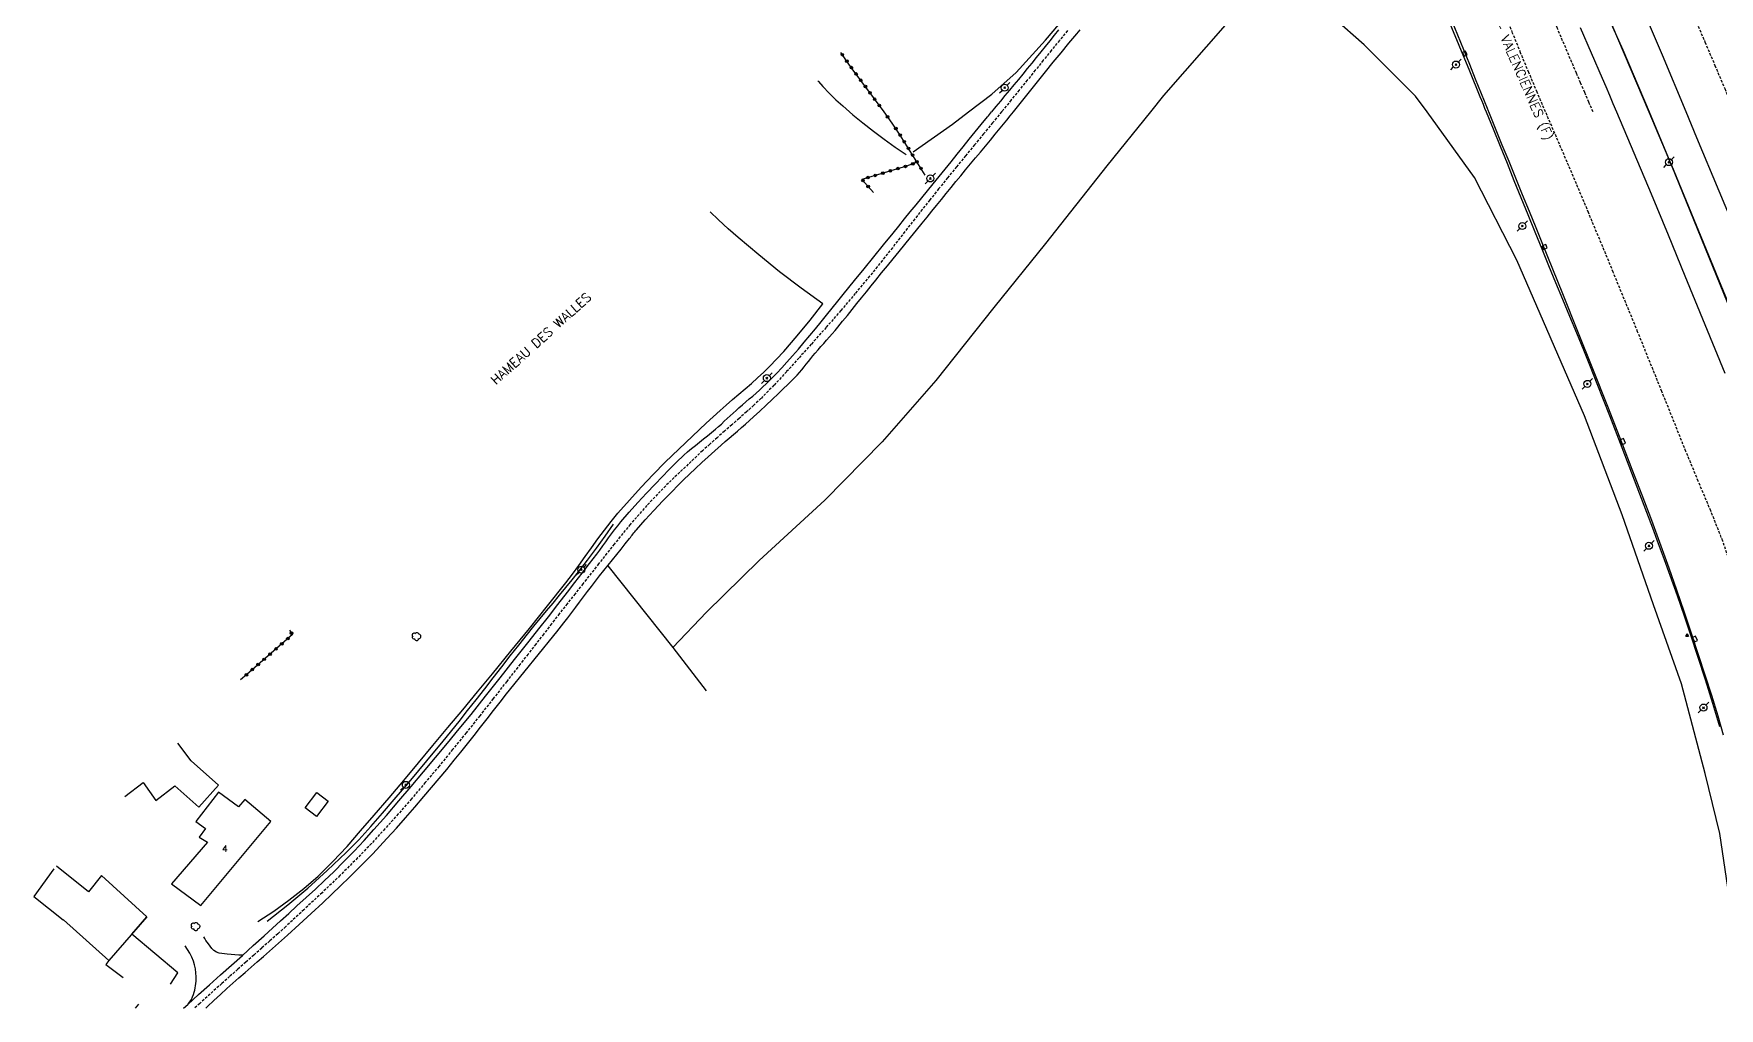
# Model space of a CAD drawing. Header units: millimetres. Extents: x 145000 to 146001, y 142000 to 143001.
# Drawn here: x 145030 to 145351.7, y 142000 to 142185.9 of the extents above; entities that cross this region are included whole.
import ezdxf
from ezdxf.enums import TextEntityAlignment as Align

# ---------------------------------------------------------------- set-up
doc = ezdxf.new("R2010")
doc.units = ezdxf.units.MM
doc.linetypes.add('DASHED', pattern=[0.75, 0.5, -0.25])
doc.layers.get('0').update_dxf_attribs({"linetype": 'CONTINUOUS'})
for name, color, linetype in [('W0001', 6, 'DASHED'), ('W0008', 7, 'CONTINUOUS'), ('W0010', 4, 'CONTINUOUS'), ('W0017', 7, 'CONTINUOUS'), ('W0101', 7, 'CONTINUOUS'), ('W0104', 1, 'CONTINUOUS'), ('W0211', 2, 'CONTINUOUS'), ('W0214', 2, 'CONTINUOUS'), ('W0300', 7, 'CONTINUOUS'), ('W0322', 7, 'CONTINUOUS'), ('W0323', 7, 'CONTINUOUS'), ('W0330', 7, 'CONTINUOUS'), ('W0402', 7, 'CONTINUOUS'), ('W0473', 7, 'CONTINUOUS'), ('W0850', 7, 'CONTINUOUS'), ('W0989', 7, 'CONTINUOUS'), ('W0991', 7, 'CONTINUOUS')]:
    doc.layers.add(name, color=color, linetype=linetype)
doc.styles.get("Standard").update_dxf_attribs({"font": 'romans.shx', "width": 0.85})

# ---------------------------------------------------------------- blocks, each defined once
blk = doc.blocks.new('T473')
for p, q in [((-0.166667, 0.166667), (0.166667, -0.166667)), ((-0.166667, -0.166667), (0.166667, 0.166667)), ((0.500001, 0.500001), (1.000002, 1.000002)), ((-1.000002, -1.000002), (-0.500001, -0.500001))]:
    blk.add_line(p, q)
blk.add_ellipse((0, 0), major_axis=(0.471405, 0.471405), ratio=1, start_param=5.4977871438, end_param=11.780972451)
blk = doc.blocks.new('T300')
for p, q in [((-0.8, 0.51), (-0.86, 0.34)), ((-0.86, 0.34), (-0.86, 0.17)), ((-0.86, 0.17), (-0.74, 0.06)), ((-0.69, 0.63), (-0.8, 0.51)), ((-0.8, -0.06), (-0.74, 0.06)), ((-0.74, 0.06), (-0.69, 0.11)), ((-0.57, 0.69), (-0.69, 0.63)), ((-0.46, 0.69), (-0.57, 0.69)), ((-0.29, 0.63), (-0.46, 0.69)), ((-0.29, 0.63), (-0.17, 0.74)), ((-0.23, 0.57), (-0.29, 0.63)), ((-0.17, 0.74), (-0.06, 0.8)), ((-0.06, 0.8), (0.06, 0.8)), ((0.06, 0.8), (0.23, 0.74)), ((0.23, 0.74), (0.34, 0.63)), ((0.34, 0.63), (0.4, 0.51)), ((0.46, 0.46), (0.34, 0.46)), ((0.4, 0.51), (0.4, 0.46)), ((0.57, 0.4), (0.46, 0.46)), ((0.57, 0.4), (0.69, 0.29)), ((0.69, 0.29), (0.74, 0.17)), ((0.74, 0.06), (0.69, -0.17)), ((0.74, 0.17), (0.74, 0.06)), ((-0.8, -0.17), (-0.8, -0.06)), ((-0.8, -0.23), (-0.8, -0.17)), ((-0.74, -0.34), (-0.8, -0.23)), ((-0.69, -0.4), (-0.74, -0.34)), ((-0.51, -0.46), (-0.69, -0.4)), ((-0.4, -0.46), (-0.51, -0.46)), ((-0.4, -0.46), (-0.34, -0.46)), ((-0.34, -0.46), (-0.34, -0.4)), ((-0.34, -0.51), (-0.34, -0.46)), ((-0.29, -0.63), (-0.34, -0.51)), ((-0.17, -0.74), (-0.29, -0.63)), ((-0.06, -0.8), (-0.17, -0.74)), ((0.06, -0.8), (-0.06, -0.8)), ((0.17, -0.74), (0.06, -0.8)), ((0.23, -0.69), (0.17, -0.74)), ((0.29, -0.46), (0.23, -0.46)), ((0.29, -0.63), (0.23, -0.69)), ((0.46, -0.4), (0.29, -0.46)), ((0.34, -0.51), (0.29, -0.63)), ((0.34, -0.51), (0.34, -0.46)), ((0.57, -0.34), (0.46, -0.4)), ((0.63, -0.29), (0.57, -0.34)), ((0.69, -0.17), (0.63, -0.29))]:
    blk.add_line(p, q)
blk = doc.blocks.new('T850')
for p, q in [((-0.25, -0.15), (0, 0.32)), ((0, 0.32), (0.25, -0.15)), ((-0.25, -0.15), (0.25, -0.15))]:
    blk.add_line(p, q)
for major_axis in [(-0.106, 0.106), (-0.0354, 0.0354), (-0.0236, 0.0236)]:
    blk.add_ellipse((0, 0), major_axis=major_axis, ratio=1, start_param=3.926991, end_param=10.210176)
blk = doc.blocks.new('t322o')
at = {"color": 0, "linetype": 'Continuous'}
for radius in [0.25, 0.15]:
    blk.add_circle((0, 0), radius, dxfattribs=at)
blk = doc.blocks.new('t323o')
at = {"color": 0, "linetype": 'Continuous'}
for radius in [0.25, 0.15]:
    blk.add_circle((0, 0), radius, dxfattribs=at)

msp = doc.modelspace()

# ---------------------------------------------------------------- linework, layer by layer
at = {"layer": 'W0001'}
for points in [[(145280.71, 142331.12), (145292.06, 142308.27), (145294.68, 142302.95), (145297.28, 142297.63), (145299.87, 142292.3), (145302.45, 142286.96), (145306.4, 142278.67), (145310.33, 142270.38), (145314.23, 142262.07), (145318.1, 142253.74), (145321.95, 142245.4), (145325.77, 142237.05), (145329.56, 142228.68), (145333.32, 142220.3), (145336.81, 142212.43), (145340.27, 142204.55), (145343.7, 142196.65), (145347.1, 142188.74), (145348.99, 142184.31), (145350.88, 142179.88), (145352.75, 142175.44), (145354.62, 142171)], [(145318.56, 142171), (145316.95, 142174.75), (145315.37, 142178.51), (145313.81, 142182.27), (145312.28, 142186.05), (145310.22, 142191.31), (145308.2, 142196.58), (145306.23, 142201.87), (145304.28, 142207.17), (145302.34, 142212.47), (145300.38, 142217.76), (145298.4, 142223.05), (145296.38, 142228.32), (145293.76, 142235.09), (145291.13, 142241.87), (145288.42, 142248.61), (145285.58, 142255.3), (145283.08, 142260.85), (145280.5, 142266.35), (145277.81, 142271.81), (145275.04, 142277.22)], [(145327.62, 142171), (145326.83, 142172.84), (145326.04, 142174.69), (145325.25, 142176.53), (145324.46, 142178.37), (145320.82, 142186.93), (145317.2, 142195.51), (145313.47, 142204.04), (145309.47, 142212.46), (145307.65, 142216), (145305.76, 142219.5), (145303.8, 142222.96), (145301.81, 142226.41), (145299.8, 142229.84), (145297.81, 142233.29), (145295.85, 142236.75), (145293.95, 142240.24), (145289.09, 142249.42), (145284.32, 142258.65), (145279.64, 142267.91), (145275.04, 142277.22)], [(145227.31, 142186.5), (145225.77, 142184.62), (145224.24, 142182.73), (145222.71, 142180.84), (145221.18, 142178.94), (145219.65, 142177.05), (145218.12, 142175.16), (145216.59, 142173.27), (145215.05, 142171.38), (145214.98, 142171.29), (145214.9, 142171.19), (145214.82, 142171.1), (145214.74, 142171)], [(145214.74, 142171), (145213.03, 142168.9), (145211.31, 142166.8), (145209.6, 142164.71), (145207.88, 142162.61), (145206.16, 142160.52), (145204.45, 142158.42), (145202.74, 142156.31), (145201.04, 142154.2), (145199.6, 142152.39), (145198.17, 142150.57), (145196.75, 142148.75), (145195.33, 142146.92), (145193.9, 142145.09), (145192.47, 142143.27), (145191.03, 142141.46), (145189.57, 142139.67), (145186.83, 142136.38), (145184.06, 142133.12), (145181.26, 142129.89), (145178.42, 142126.68), (145176.07, 142124.05), (145173.71, 142121.43), (145171.3, 142118.85), (145168.82, 142116.33), (145167.46, 142115.04), (145166.08, 142113.77), (145164.68, 142112.53), (145163.27, 142111.3), (145161.85, 142110.08), (145160.44, 142108.85), (145159.04, 142107.6), (145157.66, 142106.34), (145154.95, 142103.79), (145152.25, 142101.23), (145149.6, 142098.61), (145147.04, 142095.91), (145143.87, 142092.29), (145140.82, 142088.56), (145137.85, 142084.77), (145134.86, 142081), (145133.35, 142079.09), (145131.84, 142077.18), (145130.34, 142075.26), (145128.85, 142073.34), (145127.36, 142071.41), (145125.86, 142069.49), (145124.37, 142067.56), (145122.87, 142065.64), (145120.3, 142062.36), (145117.73, 142059.07), (145115.15, 142055.79), (145112.54, 142052.53), (145109.97, 142049.35), (145107.39, 142046.19), (145104.77, 142043.05), (145102.12, 142039.95), (145099.61, 142037.08), (145097.06, 142034.23), (145094.48, 142031.43), (145091.84, 142028.67), (145088.48, 142025.32), (145085.06, 142022.03), (145081.6, 142018.8), (145078.12, 142015.58), (145076.61, 142014.2), (145075.09, 142012.84), (145073.56, 142011.48), (145072.03, 142010.13), (145070.49, 142008.78), (145068.96, 142007.43), (145067.43, 142006.07), (145065.91, 142004.71), (145061.71, 142000.91), (145060.71, 142000)], [(145354.33, 142083.29), (145352.38, 142089.14), (145350.1, 142094.87), (145347.7, 142100.55), (145345.35, 142106.23), (145340.77, 142117.64), (145336.14, 142129.04), (145331.47, 142140.42), (145326.77, 142151.78), (145324.75, 142156.6), (145322.69, 142161.41), (145320.63, 142166.2), (145318.56, 142171)]]:
    msp.add_lwpolyline(points, dxfattribs=at)
at = {"layer": 'W0008'}
for points in [[(145345.38, 142171), (145340.85, 142181.82), (145334.6, 142196.57), (145324.76, 142218.72), (145313.49, 142243.36), (145298.75, 142274.75), (145280.99, 142311.1), (145269.58, 142334.32)], [(145307.73, 142171), (145307.66, 142171.16), (145307.6, 142171.32), (145307.53, 142171.48), (145307.47, 142171.64), (145306.33, 142174.44), (145305.2, 142177.24), (145304.08, 142180.05), (145302.95, 142182.85), (145301.82, 142185.66), (145300.69, 142188.46), (145299.55, 142191.26), (145298.39, 142194.05), (145295.47, 142201.02), (145292.51, 142207.98), (145289.53, 142214.93), (145286.55, 142221.87), (145283.67, 142228.55), (145280.78, 142235.22), (145277.88, 142241.88), (145274.96, 142248.54)], [(145225.64, 142186.67), (145224.78, 142185.61), (145223.93, 142184.56), (145223.07, 142183.5), (145222.22, 142182.43), (145221.37, 142181.37), (145220.52, 142180.32), (145219.66, 142179.26), (145218.81, 142178.22), (145217.96, 142177.19), (145217.1, 142176.16), (145216.24, 142175.13), (145215.39, 142174.1), (145214.53, 142173.07), (145213.68, 142172.03), (145212.83, 142171)], [(145217.02, 142171), (145217.78, 142171.95), (145218.55, 142172.91), (145219.31, 142173.87), (145220.07, 142174.82), (145220.83, 142175.78), (145221.6, 142176.73), (145222.37, 142177.69), (145223.14, 142178.64), (145224.61, 142180.46), (145226.09, 142182.28), (145227.57, 142184.09), (145229.08, 142185.89), (145229.72, 142186.64)], [(145325.19, 142187.08), (145329.37, 142177.42), (145330.06, 142175.82), (145330.75, 142174.21), (145331.43, 142172.61), (145332.12, 142171)], [(145058.62, 142000), (145059.43, 142000.73), (145061.51, 142002.6), (145063.59, 142004.48), (145065.68, 142006.35), (145067.77, 142008.22), (145069.85, 142010.09), (145071.93, 142011.97), (145074.01, 142013.85), (145075.58, 142015.27), (145077.15, 142016.69), (145078.71, 142018.11), (145080.27, 142019.54), (145082.04, 142021.14), (145083.81, 142022.74), (145085.56, 142024.36), (145087.29, 142026.01), (145089.25, 142027.98), (145091.18, 142029.99), (145093.08, 142032.03), (145094.95, 142034.09), (145097.36, 142036.8), (145099.73, 142039.55), (145102.08, 142042.32), (145104.42, 142045.09), (145106.71, 142047.82), (145108.98, 142050.55), (145111.24, 142053.3), (145113.49, 142056.06), (145116.28, 142059.53), (145119.06, 142063.03), (145121.82, 142066.53), (145124.58, 142070.03), (145126.41, 142072.37), (145128.25, 142074.7), (145130.07, 142077.04), (145131.9, 142079.39), (145133.3, 142081.2), (145134.7, 142083.01), (145136.1, 142084.82), (145137.49, 142086.64), (145138.06, 142087.41), (145138.63, 142088.19), (145139.19, 142088.97), (145139.75, 142089.75), (145140.32, 142090.52), (145140.89, 142091.29), (145141.48, 142092.05), (145142.08, 142092.8), (145143.66, 142094.66), (145145.3, 142096.47), (145146.97, 142098.25), (145148.65, 142100.01), (145149.98, 142101.41), (145151.32, 142102.8), (145152.69, 142104.17), (145154.1, 142105.49), (145154.83, 142106.14), (145155.58, 142106.77), (145156.33, 142107.39), (145157.1, 142108), (145157.86, 142108.6), (145158.63, 142109.21), (145159.38, 142109.83), (145160.13, 142110.46), (145160.7, 142110.96), (145161.27, 142111.46), (145161.83, 142111.97), (145162.39, 142112.48), (145162.95, 142113), (145163.51, 142113.51), (145164.07, 142114.02), (145164.63, 142114.53), (145165.28, 142115.1), (145165.94, 142115.67), (145166.6, 142116.23), (145167.25, 142116.8), (145167.91, 142117.36), (145168.56, 142117.94), (145169.2, 142118.52), (145169.83, 142119.11), (145170.84, 142120.11), (145171.83, 142121.14), (145172.79, 142122.18), (145173.75, 142123.23), (145174.87, 142124.48), (145175.97, 142125.75), (145177.05, 142127.04), (145178.13, 142128.33), (145179.21, 142129.63), (145180.29, 142130.93), (145181.35, 142132.24), (145182.41, 142133.56), (145183.47, 142134.87), (145184.53, 142136.19), (145185.59, 142137.5), (145186.65, 142138.82), (145188.5, 142141.08), (145190.34, 142143.35), (145192.19, 142145.61), (145194.04, 142147.87), (145195.13, 142149.22), (145196.23, 142150.57), (145197.33, 142151.91), (145198.43, 142153.26), (145199.53, 142154.61), (145200.63, 142155.95), (145201.72, 142157.3), (145202.82, 142158.65), (145203.97, 142160.07), (145205.12, 142161.5), (145206.27, 142162.92), (145207.42, 142164.35), (145208.57, 142165.77), (145209.73, 142167.2), (145210.88, 142168.62), (145212.04, 142170.04), (145212.23, 142170.28), (145212.43, 142170.52), (145212.63, 142170.76), (145212.83, 142171)], [(145062.88, 142000), (145063.21, 142000.32), (145064.44, 142001.47), (145065.67, 142002.62), (145066.91, 142003.77), (145068.06, 142004.8), (145069.21, 142005.82), (145070.37, 142006.84), (145071.53, 142007.86), (145072.7, 142008.87), (145073.86, 142009.89), (145075.02, 142010.91), (145076.17, 142011.93), (145078.45, 142013.97), (145080.72, 142016.01), (145082.99, 142018.07), (145085.23, 142020.14), (145086.93, 142021.75), (145088.61, 142023.38), (145090.29, 142025.02), (145091.95, 142026.67), (145093.34, 142028.08), (145094.73, 142029.49), (145096.1, 142030.92), (145097.45, 142032.37), (145099.24, 142034.35), (145101, 142036.36), (145102.75, 142038.38), (145104.49, 142040.41), (145105.96, 142042.12), (145107.42, 142043.84), (145108.86, 142045.56), (145110.3, 142047.3), (145111.57, 142048.87), (145112.82, 142050.45), (145114.07, 142052.04), (145115.31, 142053.63), (145116.55, 142055.22), (145117.79, 142056.82), (145119.03, 142058.41), (145120.29, 142059.99), (145121.64, 142061.68), (145123.01, 142063.37), (145124.39, 142065.05), (145125.76, 142066.74), (145127.14, 142068.42), (145128.5, 142070.11), (145129.86, 142071.81), (145131.21, 142073.51), (145131.97, 142074.5), (145132.72, 142075.49), (145133.47, 142076.49), (145134.22, 142077.49), (145134.96, 142078.49), (145135.71, 142079.49), (145136.46, 142080.48), (145137.22, 142081.47), (145138.03, 142082.5), (145138.84, 142083.52), (145139.65, 142084.54), (145140.47, 142085.56), (145141.3, 142086.58), (145142.12, 142087.59), (145142.94, 142088.61), (145143.75, 142089.63), (145143.92, 142089.84), (145144.08, 142090.05), (145144.24, 142090.25), (145144.4, 142090.46), (145144.57, 142090.67), (145144.73, 142090.88), (145144.9, 142091.08), (145145.07, 142091.28), (145146.72, 142093.15), (145148.4, 142094.98), (145150.12, 142096.79), (145151.85, 142098.58), (145152.95, 142099.7), (145154.07, 142100.81), (145155.2, 142101.9), (145156.35, 142102.99), (145157.56, 142104.11), (145158.78, 142105.22), (145160.02, 142106.32), (145161.25, 142107.42), (145162.02, 142108.1), (145162.79, 142108.77), (145163.57, 142109.43), (145164.35, 142110.1), (145165.12, 142110.77), (145165.9, 142111.44), (145166.66, 142112.12), (145167.42, 142112.8), (145168.62, 142113.91), (145169.8, 142115.03), (145170.97, 142116.16), (145172.15, 142117.29), (145173.05, 142118.16), (145173.97, 142119.02), (145174.87, 142119.89), (145175.73, 142120.8), (145176.19, 142121.3), (145176.63, 142121.82), (145177.06, 142122.34), (145177.48, 142122.87), (145177.9, 142123.4), (145178.33, 142123.93), (145178.75, 142124.46), (145179.19, 142124.98), (145179.72, 142125.6), (145180.26, 142126.22), (145180.8, 142126.84), (145181.34, 142127.46), (145181.89, 142128.07), (145182.43, 142128.69), (145182.96, 142129.31), (145183.49, 142129.94), (145184.41, 142131.05), (145185.33, 142132.17), (145186.24, 142133.3), (145187.14, 142134.43), (145188.04, 142135.55), (145188.94, 142136.68), (145189.85, 142137.81), (145190.76, 142138.93), (145191.86, 142140.29), (145192.96, 142141.65), (145194.07, 142143), (145195.18, 142144.36), (145196.28, 142145.71), (145197.39, 142147.07), (145198.5, 142148.42), (145199.6, 142149.78), (145200.52, 142150.91), (145201.43, 142152.04), (145202.35, 142153.17), (145203.26, 142154.3), (145204.18, 142155.43), (145205.1, 142156.56), (145206.02, 142157.69), (145206.94, 142158.81), (145207.88, 142159.95), (145208.82, 142161.08), (145209.77, 142162.21), (145210.72, 142163.34), (145211.66, 142164.47), (145212.61, 142165.6), (145213.55, 142166.73), (145214.48, 142167.87), (145215.12, 142168.65), (145215.76, 142169.43), (145216.39, 142170.22), (145217.02, 142171)], [(145352.54, 142052.1), (145351.48, 142055.73), (145350.28, 142059.64), (145349.04, 142063.53), (145347.78, 142067.42), (145346.49, 142071.3), (145345.07, 142075.52), (145343.62, 142079.74), (145342.14, 142083.95), (145340.64, 142088.14), (145338.83, 142093.03), (145336.99, 142097.89), (145335.12, 142102.75), (145333.24, 142107.61), (145330.43, 142114.79), (145327.6, 142121.97), (145324.75, 142129.13), (145321.88, 142136.29), (145320.93, 142138.65), (145319.97, 142141), (145319.01, 142143.35), (145318.05, 142145.71), (145316.76, 142148.87), (145315.47, 142152.03), (145314.18, 142155.19), (145312.89, 142158.35), (145311.59, 142161.51), (145310.3, 142164.67), (145309.01, 142167.84), (145307.73, 142171)], [(145332.12, 142171), (145335.42, 142163.2), (145338.69, 142155.39), (145341.94, 142147.56), (145345.17, 142139.74), (145348.99, 142130.44), (145352.79, 142121.14)], [(145379.81, 142086.67), (145372.05, 142106.56), (145364.15, 142126.05), (145355.98, 142145.69), (145347.45, 142166.07), (145345.38, 142171)]]:
    msp.add_lwpolyline(points, dxfattribs=at)
at = {"layer": 'W0010'}
for points in [[(145259.41, 142340.02), (145288.32, 142281.4), (145302.74, 142250.95), (145333.33, 142182.86), (145338.31, 142171)], [(145273.84, 142249.2), (145275.27, 142245.94), (145276.7, 142242.68), (145278.12, 142239.41), (145279.54, 142236.15), (145281.92, 142230.7), (145284.3, 142225.24), (145286.68, 142219.78), (145289.04, 142214.32), (145291.28, 142209.12), (145293.52, 142203.92), (145295.75, 142198.71), (145297.95, 142193.49), (145299.99, 142188.61), (145302.01, 142183.73), (145304.02, 142178.84), (145306.03, 142173.94), (145306.33, 142173.21), (145306.63, 142172.47), (145306.93, 142171.74), (145307.23, 142171)], [(145307.23, 142171), (145308.56, 142167.74), (145309.89, 142164.47), (145311.21, 142161.21), (145312.53, 142157.94), (145313.85, 142154.68), (145315.17, 142151.41), (145316.5, 142148.15), (145317.83, 142144.89), (145319.15, 142141.68), (145320.47, 142138.47), (145321.8, 142135.26), (145323.13, 142132.05), (145324.46, 142128.84), (145325.78, 142125.63), (145327.08, 142122.41), (145328.37, 142119.19), (145330.78, 142113.08), (145333.14, 142106.95), (145335.48, 142100.81), (145337.8, 142094.67), (145338.94, 142091.65), (145340.07, 142088.64), (145341.19, 142085.62), (145342.29, 142082.6), (145343.65, 142078.75), (145345, 142074.89), (145346.31, 142071.03), (145347.59, 142067.15), (145349.03, 142062.69), (145350.43, 142058.22), (145351.78, 142053.74)], [(145338.31, 142171), (145342.6, 142160.8)], [(145342.61, 142160.81), (145354.81, 142131.11)]]:
    msp.add_lwpolyline(points, dxfattribs=at)
at = {"layer": 'W0017'}
for points in [[(145069.9, 142010.14), (145069.16, 142010.16), (145068.43, 142010.2), (145067.69, 142010.26), (145066.96, 142010.34), (145066.45, 142010.39), (145065.93, 142010.42), (145065.4, 142010.51), (145064.9, 142010.7), (145064.44, 142011.02), (145064.05, 142011.42), (145063.71, 142011.85), (145063.38, 142012.28), (145063.14, 142012.61), (145062.91, 142012.94), (145062.7, 142013.29), (145062.51, 142013.65)], [(145059.54, 142000.82), (145059.85, 142001.24), (145060.13, 142001.69), (145060.36, 142002.16), (145060.55, 142002.65), (145060.68, 142003.06), (145060.79, 142003.47), (145060.87, 142003.88), (145060.94, 142004.3), (145060.99, 142004.72), (145061.02, 142005.14), (145061.04, 142005.57), (145061.04, 142005.99), (145061, 142006.75), (145060.9, 142007.52), (145060.74, 142008.27), (145060.52, 142009), (145060.21, 142009.77), (145059.83, 142010.52), (145059.4, 142011.23), (145058.91, 142011.9)]]:
    msp.add_lwpolyline(points, dxfattribs=at)
at = {"layer": 'W0101'}
msp.add_lwpolyline([(145063.19, 142031.7), (145056.34, 142023.74), (145061.92, 142019.63), (145075.31, 142035.65), (145070.31, 142039.85), (145069.1, 142038.46), (145065.32, 142041.25), (145060.95, 142035.62), (145062.84, 142034.27), (145062.84, 142034.27), (145061.58, 142032.67), (145063.19, 142031.7)], dxfattribs=at)
at = {"layer": 'W0104'}
for points in [[(145065.27, 142042.59), (145060.1, 142047.2), (145057.52, 142050.56)], [(145047.45, 142040.39), (145050.93, 142043.1), (145053.31, 142039.66), (145056.97, 142042.41), (145061.55, 142038.39), (145065.27, 142042.59)], [(145033.85, 142026.63), (145030.04, 142021.32), (145035.67, 142016.9), (145035.69, 142016.9), (145044.34, 142009.13), (145043.78, 142008.35), (145047.13, 142005.89)], [(145051.64, 142017.42), (145042.95, 142025.36), (145040.46, 142022.23), (145034.36, 142027.14)], [(145056.15, 142004.63), (145057.51, 142006.75), (145048.73, 142014.12), (145051.64, 142017.42), (145044.34, 142009.13)]]:
    msp.add_lwpolyline(points, dxfattribs=at)
msp.add_lwpolyline([(145081.87, 142038.26), (145084.09, 142041.18), (145086.26, 142039.52), (145084.03, 142036.61)], close=True, dxfattribs=at)
at = {"layer": 'W0211'}
msp.add_lwpolyline([(145074.62, 142016.59), (145078.53, 142019.71), (145082.34, 142022.93), (145086.06, 142026.27), (145089.68, 142029.71), (145092.07, 142032.16), (145094.37, 142034.68), (145096.61, 142037.25), (145098.85, 142039.83), (145101.99, 142043.51), (145105.09, 142047.22), (145108.15, 142050.97), (145111.2, 142054.73), (145112.85, 142056.79), (145114.48, 142058.87), (145116.11, 142060.95), (145117.73, 142063.05), (145119.35, 142065.14), (145120.97, 142067.22), (145122.6, 142069.3), (145124.25, 142071.37), (145125.46, 142072.87), (145126.68, 142074.35), (145127.91, 142075.83), (145129.15, 142077.31), (145130.38, 142078.78), (145131.6, 142080.27), (145132.81, 142081.76), (145134, 142083.27), (145135.72, 142085.51), (145137.41, 142087.78), (145139.07, 142090.06), (145140.7, 142092.36)], dxfattribs=at)
at = {"layer": 'W0214'}
for points in [[(145179.71, 142176.92), (145179.8, 142176.81), (145180.65, 142175.82), (145181.86, 142174.55), (145183.12, 142173.33), (145184.42, 142172.15), (145185.74, 142171)], [(145185.74, 142171), (145186.37, 142170.47), (145187, 142169.95), (145187.63, 142169.43), (145188.26, 142168.91), (145190.28, 142167.31), (145192.33, 142165.77), (145194.43, 142164.28), (145196.57, 142162.86)]]:
    msp.add_lwpolyline(points, dxfattribs=at)
at = {"layer": 'W0300'}
for points in [[(145267.65, 142323.55), (145293.32, 142270.39), (145316.02, 142223.4), (145338.26, 142171)], [(145338.26, 142171), (145342.6, 142160.8), (145365.94, 142103.49), (145384.88, 142057.45)], [(145180.61, 142134.38), (145176.47, 142137.4), (145172.39, 142140.52), (145168.39, 142143.73), (145164.47, 142147.04), (145162.59, 142148.7), (145160.75, 142150.39), (145159.14, 142151.92)], [(145072.82, 142016.57), (145075.83, 142018.53), (145078.75, 142020.63), (145081.57, 142022.86), (145084.29, 142025.21), (145087.14, 142027.97), (145089.83, 142030.89), (145092.43, 142033.88), (145095.03, 142036.86), (145097.87, 142040.15), (145100.67, 142043.47), (145103.44, 142046.8), (145106.22, 142050.14), (145109.07, 142053.54), (145111.92, 142056.95), (145114.76, 142060.37), (145117.58, 142063.8), (145121.11, 142068.11), (145124.63, 142072.44), (145128.12, 142076.79), (145131.57, 142081.17), (145132.83, 142082.82), (145134.06, 142084.49), (145135.28, 142086.17), (145136.49, 142087.85), (145137.71, 142089.53), (145138.95, 142091.2), (145140.22, 142092.84), (145141.54, 142094.45), (145143.71, 142096.96), (145145.95, 142099.4), (145148.25, 142101.8), (145150.57, 142104.17), (145153.13, 142106.68), (145155.73, 142109.15), (145158.37, 142111.59), (145161.01, 142114.02), (145162.19, 142115.08), (145163.39, 142116.12), (145164.59, 142117.15), (145165.8, 142118.17), (145167, 142119.21), (145168.19, 142120.26), (145169.35, 142121.35), (145170.48, 142122.46), (145173.16, 142125.31), (145175.75, 142128.25), (145178.23, 142131.27), (145180.61, 142134.38)], [(145049.46, 142000), (145050.11, 142000.77)]]:
    msp.add_lwpolyline(points, dxfattribs=at)
at = {"layer": 'W0322'}
for points in [[(145192.31, 142171), (145186.05, 142179.48), (145184.09, 142182.3)], [(145193.89, 142168.87), (145192.31, 142171)]]:
    msp.add_lwpolyline(points, dxfattribs=at)
at = {"layer": 'W0323'}
for points in [[(145200.16, 142158.95), (145195.42, 142166.53), (145193.89, 142168.87)], [(145198.63, 142161.39), (145196.59, 142160.67), (145188.08, 142158.12), (145190.31, 142155.65)], [(145078.83, 142072.12), (145079.42, 142071.3), (145070.68, 142063.67), (145069.47, 142062.65)]]:
    msp.add_lwpolyline(points, dxfattribs=at)
at = {"layer": 'W0330'}
for points in [[(145266.07, 142198.29), (145257.84, 142188.05), (145245.66, 142174.1), (145243.16, 142171)], [(145223.11, 142184.7), (145231.44, 142194.56)], [(145295.94, 142171), (145293.75, 142174.02), (145283.97, 142183.77), (145278.14, 142188.85)], [(145208.44, 142171), (145212.87, 142174.36), (145217.52, 142178.49), (145223.11, 142184.7)], [(145243.16, 142171), (145234.85, 142160.71), (145223.15, 142145.89), (145213.27, 142133.68), (145202.17, 142119.78), (145191.96, 142108.03), (145181.03, 142096.94), (145168.47, 142085.42), (145158.46, 142075.59), (145152.03, 142068.82)], [(145197.9, 142163.41), (145205.36, 142168.66), (145208.44, 142171)], [(145356.3, 142000), (145356.12, 142004.13), (145351.83, 142033.33), (145349.02, 142044.77), (145344.49, 142061.9), (145339.17, 142076.98), (145333.19, 142094.11), (145326.01, 142113.02), (145313.11, 142142.74), (145305.02, 142158.51), (145295.94, 142171)], [(145139.59, 142084.43), (145152.03, 142068.82), (145158.4, 142060.56)]]:
    msp.add_lwpolyline(points, dxfattribs=at)
at = {"layer": 'W0402'}
for points in [[(145303.58, 142181.9), (145303.26, 142182.61), (145302.69, 142182.35), (145303.01, 142181.64)], [(145318.88, 142145.04), (145318.61, 142145.73), (145317.89, 142145.45), (145318.16, 142144.76)], [(145333.81, 142107.81), (145333.42, 142108.7), (145332.65, 142108.37), (145333.04, 142107.48), (145333.81, 142107.81)], [(145347.58, 142070.18), (145347.2, 142071.01), (145346.6, 142070.73), (145346.98, 142069.9), (145347.58, 142070.18)]]:
    msp.add_lwpolyline(points, close=True, dxfattribs=at)

# ---------------------------------------------------------------- block references
at = {"layer": 'W0300'}
for p in [(145103.14, 142070.89), (145060.97, 142015.57)]:
    msp.add_blockref('T300', p, dxfattribs=at)
at = {"layer": 'W0322'}
for p, rotation in [((145184.36, 142181.91), 124.827295631279), ((145185.22, 142180.68), 124.827295631279), ((145186.08, 142179.45), 126.4270321468872), ((145186.97, 142178.24), 126.4270321468872), ((145187.86, 142177.03), 126.4270321468872), ((145188.75, 142175.83), 126.4270321468872), ((145189.64, 142174.62), 126.4270321468872), ((145190.53, 142173.41), 126.4270321468872), ((145191.42, 142172.21), 126.4270321468872), ((145193, 142170.07), 126.4270321467778)]:
    msp.add_blockref('t322o', p, dxfattribs=dict(at, rotation=rotation))
at = {"layer": 'W0323'}
for p, rotation in [((145194.56, 142167.83), 123.2187182928616), ((145195.39, 142166.58), 123.2187182928616), ((145196.18, 142165.31), 122.0468378627668), ((145196.98, 142164.04), 122.0468378627668), ((145197.77, 142162.77), 122.0468378627668), ((145197.81, 142161.1), 199.4868953442265), ((145198.57, 142161.49), 122.0468378627668), ((145188.29, 142157.88), 312.142471321754), ((145189.21, 142158.46), 196.6924470683863), ((145190.65, 142158.89), 196.6924470683863), ((145192.08, 142159.32), 196.6924470683863), ((145193.52, 142159.75), 196.6924470683863), ((145194.96, 142160.18), 196.6924470683863), ((145196.4, 142160.61), 196.6924470683863), ((145199.37, 142160.22), 122.0468378627668), ((145189.3, 142156.77), 312.142471321754), ((145079.24, 142071.56), 305.4656680523234), ((145076.27, 142068.55), 221.1236608057768), ((145077.4, 142069.53), 221.1236608057768), ((145078.53, 142070.52), 221.1236608057768), ((145071.75, 142064.6), 221.1236608057768), ((145072.88, 142065.59), 221.1236608057768), ((145074.01, 142066.57), 221.1236608057768), ((145075.14, 142067.56), 221.1236608057768), ((145070.62, 142063.61), 219.856290511136)]:
    msp.add_blockref('t323o', p, dxfattribs=dict(at, rotation=rotation))
at = {"layer": 'W0473'}
for p in [(145301.46, 142180.03), (145215.33, 142175.61), (145342.11, 142161.41), (145201.15, 142158.3), (145314.12, 142149.22), (145169.95, 142120.21), (145326.54, 142119.11), (145338.3, 142088.22), (145134.56, 142083.66), (145348.7, 142057.37), (145101.06, 142042.62)]:
    msp.add_blockref('T473', p, dxfattribs=at)
at = {"layer": 'W0850'}
msp.add_blockref('T850', (145345.57, 142071.16), dxfattribs=at)

# ---------------------------------------------------------------- texts
at = {"layer": 'W0989'}
for s, rotation, p in [('BRUXELLES - MONS - VALENCIENNES (F)   ', 293.6779, (145310.04, 142187.05)), ('HAMEAU DES WALLES', 42.0705, (145126.83, 142127.77))]:
    msp.add_text(s, height=1.75, rotation=rotation, dxfattribs=at).set_placement(p, align=Align.MIDDLE_CENTER)
at = {"layer": 'W0991'}
msp.add_text('4', height=1.25, dxfattribs=at).set_placement((145066.53, 142030.44), align=Align.MIDDLE_CENTER)

doc.saveas('drawing.dxf')
